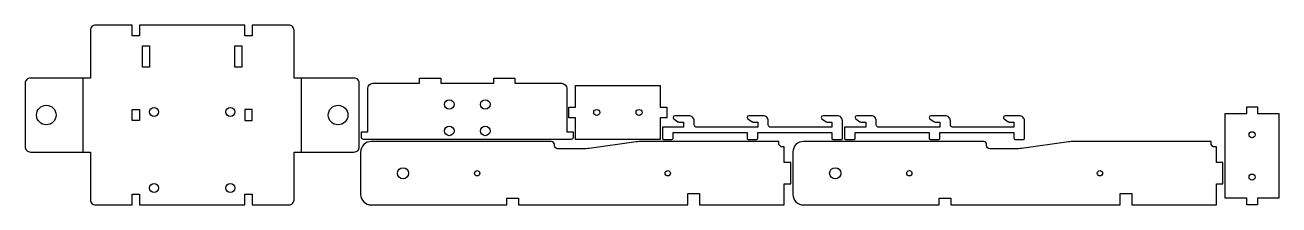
# Model space of a CAD drawing. Extents: x 5907 to 7091, y 11720 to 11890.
import ezdxf

# ---------------------------------------------------------------- set-up
doc = ezdxf.new("R2010")
doc.units = 0

# ---------------------------------------------------------------- blocks, each defined once
blk = doc.blocks.new('Part919326338', base_point=(0, -157.8))
at = {"layer": '1'}
blk.add_lwpolyline([(170, 91.2, 0.414214), (165, 96.2), (120, 96.2), (120, 152.8, 0.414214), (115, 157.8), (55, 157.8, 0.414214), (50, 152.8), (50, 96.2), (5, 96.2, 0.414214), (0, 91.2), (0, 56.6), (10.3, 56.6), (10.3, 49.7), (0, 49.7), (0, -49.7), (10.3, -49.7), (10.3, -56.6), (0, -56.6), (0, -91.2, 0.414214), (5, -96.2), (50, -96.2), (50, -152.8, 0.414214), (55, -157.8), (115, -157.8, 0.414214), (120, -152.8), (120, -96.2), (165, -96.2, 0.414214), (170, -91.2), (170, -56.6), (159.7, -56.6), (159.7, -49.7), (170, -49.7), (170, 49.7), (159.7, 49.7), (159.7, 56.6), (170, 56.6)], format="xyb", close=True, dxfattribs=at)
for points in [[(90.3, 56.6), (90.3, 49.7), (79.7, 49.7), (79.7, 56.6)], [(150.5, 46.8), (150.5, 40.2), (130.1, 40.2), (130.1, 46.8)], [(150.5, -40.2), (150.5, -46.8), (130.1, -46.8), (130.1, -40.2)], [(90.3, -49.7), (79.7, -49.7), (79.7, -56.6), (90.3, -56.6)]]:
    blk.add_lwpolyline(points, close=True, dxfattribs=at)
for centre, radius in [((85, 137.8), 9.25), ((16, 36), 4.25), ((88, 36), 4.25), ((16, -36), 4.25), ((88, -36), 4.25), ((85, -137.8), 9.25)]:
    blk.add_circle(centre, radius, dxfattribs=at)
at = {"layer": '2'}
for p, q in [((120, 103.3), (50, 103.3)), ((50, -103.3), (120, -103.3))]:
    blk.add_line(p, q, dxfattribs=at)
blk = doc.blocks.new('Part1606725637', base_point=(-53, -100))
at = {"layer": '1'}
blk.add_lwpolyline([(4.7625, 45), (4.7625, 25), (0, 25), (0, -25), (4.7625, -25), (4.7625, -45), (0, -45), (0, -89, -0.414213562), (-5, -94), (-46, -94), (-46, -100), (-51, -100, -0.414213562), (-53, -98), (-53, 98, -0.414213562), (-51, 100), (-46, 100), (-46, 94), (-5, 94, -0.414213562), (0, 89), (0, 45)], format="xyb", close=True, dxfattribs=at)
for centre in [(-45, 17), (-20, 17), (-45, -17), (-20, -17)]:
    blk.add_circle(centre, 4.5, dxfattribs=at)
blk = doc.blocks.new('Part881759375')
at = {"layer": '1'}
blk.add_lwpolyline([(406.2, 40), (400, 40), (400, 55), (397, 55), (395, 57), (395, 60), (265.8, 60, 0.034788), (260.2, 59.6), (215.8, 53.4, -0.034788), (210.2, 53), (186, 53, -0.414214), (183, 56), (183, 57, 0.414214), (180, 60), (10, 60, 0.414214), (0, 50), (0, 10, 0.414214), (10, 0), (138.1, 0), (138.1, 6.3), (149.1, 6.3), (149.1, 0), (309.1, 0), (309.1, 10.9), (320.1, 10.9), (320.1, 0), (400, 0), (400, 20), (406.2, 20)], format="xyb", close=True, dxfattribs=at)
for centre, radius in [((40, 30), 5.25), ((110, 30), 2.5), ((290, 30), 2.5)]:
    blk.add_circle(centre, radius, dxfattribs=at)
blk = doc.blocks.new('Part1850406564', base_point=(-230.4, -86.3))
at = {"layer": '1'}
blk.add_lwpolyline([(-179.6, 0), (-179.6, -80), (-200, -80), (-200, -86.3), (-210, -86.3), (-210, -80), (-230.4, -80), (-230.4, 0), (-210, 0), (-210, 6.3), (-200, 6.3), (-200, 0)], close=True, dxfattribs=at)
for centre in [(-205, -20), (-205, -60)]:
    blk.add_circle(centre, 2.9, dxfattribs=at)
blk = doc.blocks.new('Part736027853')
at = {"layer": '1'}
blk.add_lwpolyline([(406.2, 40), (400, 40), (400, 55), (397, 55), (395, 57), (395, 60), (265.8, 60, 0.034788), (260.2, 59.6), (215.8, 53.4, -0.034788), (210.2, 53), (186, 53, -0.414214), (183, 56), (183, 57, 0.414214), (180, 60), (10, 60, 0.414214), (0, 50), (0, 10, 0.414214), (10, 0), (138.1, 0), (138.1, 6.3), (149.1, 6.3), (149.1, 0), (309.1, 0), (309.1, 10.9), (320.1, 10.9), (320.1, 0), (400, 0), (400, 20), (406.2, 20)], format="xyb", close=True, dxfattribs=at)
for centre, radius in [((40, 30), 5.25), ((110, 30), 2.5), ((290, 30), 2.5)]:
    blk.add_circle(centre, radius, dxfattribs=at)
blk = doc.blocks.new('Part2110704160', base_point=(-230.4, -86.3))
at = {"layer": '1'}
blk.add_lwpolyline([(-179.6, 0), (-179.6, -80), (-200, -80), (-200, -86.3), (-210, -86.3), (-210, -80), (-230.4, -80), (-230.4, 0), (-210, 0), (-210, 6.3), (-200, 6.3), (-200, 0)], close=True, dxfattribs=at)
for centre in [(-205, -20), (-205, -60)]:
    blk.add_circle(centre, 2.9, dxfattribs=at)

msp = doc.modelspace()

# ---------------------------------------------------------------- linework, layer by layer
at = {"layer": '1'}
for points in [[(6677.5, 11781.7, 0.414214), (6678.5, 11782.7), (6678.5, 11799.1, 0.414214), (6673.5, 11804.1), (6660.2, 11804.1, 0.406899), (6658.5, 11802.4, 0.238111), (6659.2, 11801.1), (6663.1, 11798.4, 0.153879), (6664, 11798.1), (6668.5, 11798.1), (6668.5, 11793.1), (6611, 11793.1, -0.414214), (6608.5, 11795.6), (6608.5, 11799.1, 0.414214), (6603.5, 11804.1), (6590.2, 11804.1, 0.406899), (6588.5, 11802.4, 0.238111), (6589.2, 11801.1), (6593.1, 11798.4, 0.153879), (6594, 11798.1), (6598.5, 11798.1), (6598.5, 11793.1), (6541, 11793.1, -0.414214), (6538.5, 11795.6), (6538.5, 11799.1, 0.414214), (6533.5, 11804.1), (6520.2, 11804.1, 0.406899), (6518.5, 11802.4, 0.238111), (6519.2, 11801.1), (6523.1, 11798.4, 0.153879), (6524, 11798.1), (6528.5, 11798.1), (6528.5, 11793.1), (6508.5, 11793.1), (6508.5, 11782.7, 0.414214), (6509.5, 11781.7), (6517.5, 11781.7, 0.414214), (6518.5, 11782.7), (6518.5, 11788.1), (6588.5, 11788.1), (6588.5, 11782.7, 0.414214), (6589.5, 11781.7), (6597.5, 11781.7, 0.414214), (6598.5, 11782.7), (6598.5, 11788.1), (6668.5, 11788.1), (6668.5, 11782.7, 0.414214), (6669.5, 11781.7)], [(6849.5, 11781.7, 0.414214), (6850.5, 11782.7), (6850.5, 11799.1, 0.414214), (6845.5, 11804.1), (6832.2, 11804.1, 0.406899), (6830.5, 11802.4, 0.238111), (6831.2, 11801.1), (6835.1, 11798.4, 0.153879), (6836, 11798.1), (6840.5, 11798.1), (6840.5, 11793.1), (6783, 11793.1, -0.414214), (6780.5, 11795.6), (6780.5, 11799.1, 0.414214), (6775.5, 11804.1), (6762.2, 11804.1, 0.406899), (6760.5, 11802.4, 0.238111), (6761.2, 11801.1), (6765.1, 11798.4, 0.153879), (6766, 11798.1), (6770.5, 11798.1), (6770.5, 11793.1), (6713, 11793.1, -0.414214), (6710.5, 11795.6), (6710.5, 11799.1, 0.414214), (6705.5, 11804.1), (6692.2, 11804.1, 0.406899), (6690.5, 11802.4, 0.238111), (6691.2, 11801.1), (6695.1, 11798.4, 0.153879), (6696, 11798.1), (6700.5, 11798.1), (6700.5, 11793.1), (6680.5, 11793.1), (6680.5, 11782.7, 0.414214), (6681.5, 11781.7), (6689.5, 11781.7, 0.414214), (6690.5, 11782.7), (6690.5, 11788.1), (6760.5, 11788.1), (6760.5, 11782.7, 0.414214), (6761.5, 11781.7), (6769.5, 11781.7, 0.414214), (6770.5, 11782.7), (6770.5, 11788.1), (6840.5, 11788.1), (6840.5, 11782.7, 0.414214), (6841.5, 11781.7)]]:
    msp.add_lwpolyline(points, format="xyb", close=True, dxfattribs=at)

# ---------------------------------------------------------------- block references
for name, p, rotation in [('Part919326338', (6222.2, 11719.7), 90.0000001836389), ('Part1606725637', (6424.2, 11781.7), 90.0000001836389), ('Part1850406564', (6420.2, 11832.5), 269.999999977959), ('Part2110704160', (7090.8, 11812.3), 180)]:
    msp.add_blockref(name, p, dxfattribs=dict(at, rotation=rotation))
for name, p in [('Part881759375', (6223.5, 11719.7)), ('Part736027853', (6631.7, 11719.7))]:
    msp.add_blockref(name, p, dxfattribs=at)

doc.saveas('drawing.dxf')
